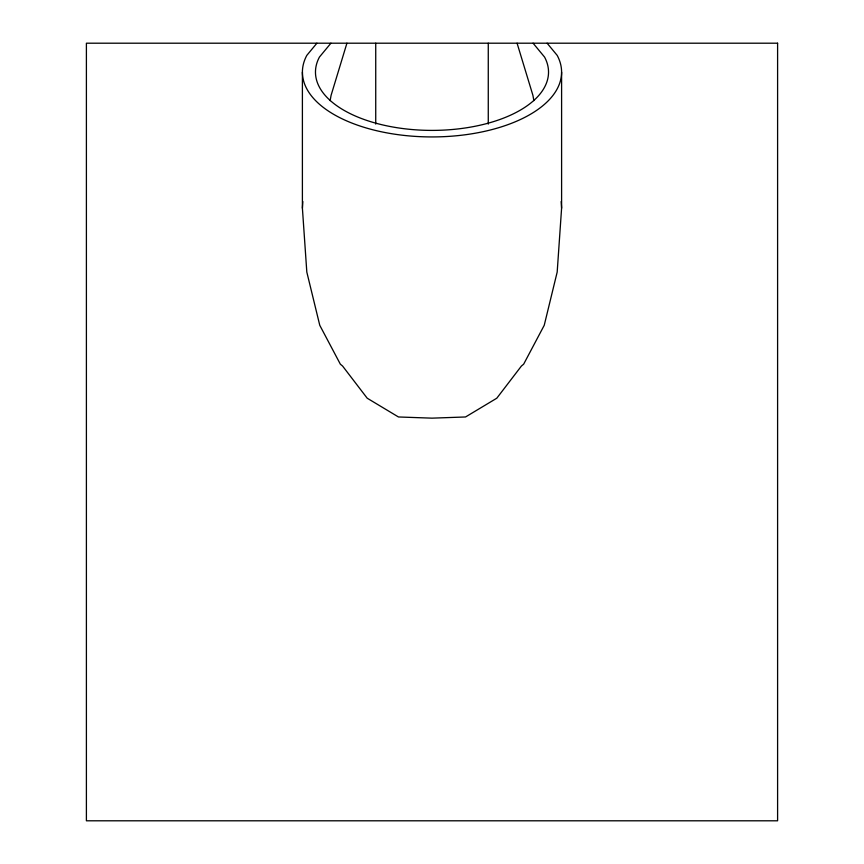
<?xml version="1.0" encoding="UTF-8"?>
<svg xmlns="http://www.w3.org/2000/svg" width="864" height="864" viewBox="0 0 864 864"><rect width="100%" height="100%" fill="white"/><g stroke="black" fill="none" stroke-linecap="round" stroke-linejoin="round"><path stroke-width="1.3" d="M561.6 72.133L561.6 208.159L557.183 272.074L544.234 325.296L523.638 364.208L521.446 366.001L496.8 398.207L465.545 416.966L432 418.154L398.455 416.966L367.2 398.207L342.554 366.001L340.362 364.208L319.766 325.296L306.817 272.074L302.4 208.159L302.821 201.528M330.134 100.613L331.085 95.342L346.918 43.2M316.894 43.2L306.817 55.372A129.6 64.8 0 0 0 432 136.933A129.6 64.8 0 0 0 557.183 55.372L547.106 43.2M330.923 43.2L319.442 57.056A116.532 58.266 0 0 0 432 130.399A116.532 58.266 0 0 0 544.558 57.056L533.077 43.2M517.082 43.2L532.915 95.342L533.866 100.613M561.179 201.528L561.6 208.159M488.268 43.2L488.268 124.103M375.732 43.2L375.732 124.103M302.4 72.133L302.4 208.159M777.6 43.2L86.4 43.2L86.4 820.8L777.6 820.8L777.6 43.2"/></g></svg>
